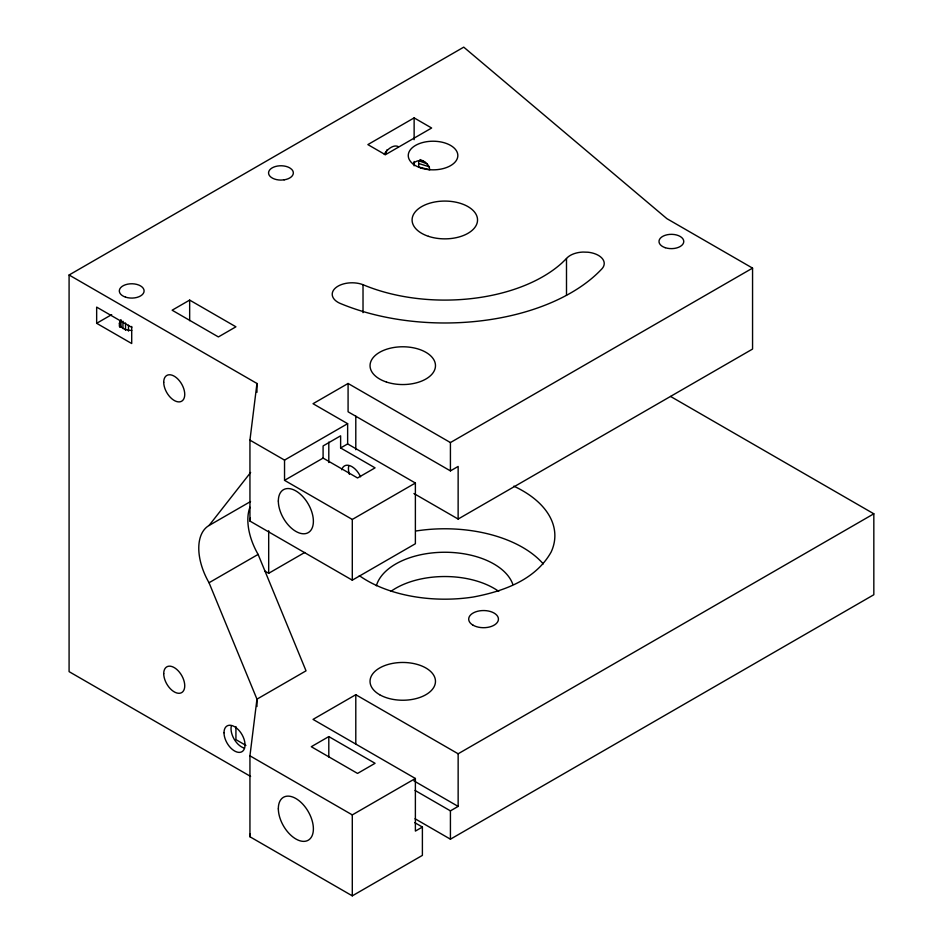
<?xml version="1.0" encoding="UTF-8"?>
<svg xmlns="http://www.w3.org/2000/svg" width="943" height="943" viewBox="0 0 943 943"><rect width="100%" height="100%" fill="white"/><g stroke="black" fill="none" stroke-linecap="round" stroke-linejoin="round"><path stroke-width="1.41" d="M413.918 493.519L458.133 519.051L458.145 466.443L450.424 470.887L348.085 411.796L348.085 383.471L313.029 403.71L347.637 423.678L347.637 443.917L415.38 483.028L415.38 543.746L352.293 580.169L249.942 521.078L249.942 440.133L256.956 383.471L69.087 275.002L69.087 671.64L250.602 776.431M69.087 275.002L463.744 47.15L666.89 218.658L752.561 268.118L752.561 349.063L458.133 519.051M427.25 163.917L418.668 160.687L418.668 166.97L429.737 169.799C429.548 164.4 424.491 161.288 420 159.544M249.942 521.078L250.308 518.167M414.802 822.673L422.393 827.046L422.393 855.384L352.293 895.85L249.942 836.759L249.942 755.815L256.956 699.152L209.04 582.739A49.566 28.62 60 0 1 209.04 525.499L250.626 472.478M249.942 836.759L250.308 833.86M119.313 326.243L119.737 321.457L120.975 319.724L120.975 327.08M566.507 258.5L562.228 262.696A138.786 80.131 0 0 1 363.02 284.692A19.838 11.446 0 0 0 335.508 287.945A19.838 11.446 0 0 0 341.142 303.811A178.451 103.023 0 0 0 602.247 268.472A19.85 11.457 0 0 0 588.09 252.229L582.915 252.064A19.85 11.457 0 0 0 566.495 258.512L566.507 295.3M413.164 163.787C415.839 160.263 421.061 159.697 424.763 161.901M414.13 117.887L367.864 144.597L385.381 154.723L431.646 128.012L414.13 117.887L414.13 139.682M131.714 327.351L96.657 307.112L96.657 323.308L111.675 314.632M189.661 300.098L172.133 310.212L218.399 336.934L235.927 326.808L189.661 300.098L189.661 320.703M249.942 440.133L284.538 460.101L347.637 423.678M284.538 460.101L284.538 480.341L323.095 458.086L357.55 477.971L375.066 467.858L340.623 447.96L340.623 435.819L323.095 445.945L323.095 458.086M340.623 447.96L347.637 443.917M209.04 525.499L250.555 501.535M450.424 470.887L450.424 442.562L752.561 268.118M209.04 582.739L258.111 554.413A49.566 28.62 60 0 1 249.954 507.251M284.538 480.341L352.293 519.452L415.38 483.028M264.9 571.104L268.684 573.297L304.754 552.468M415.05 818.76L450.424 839.187L873.831 594.738L873.831 513.794L458.145 753.787L355.794 694.708L313.029 719.391L415.38 778.482L415.38 831.089L422.393 827.046M328.801 736.589L311.284 746.715L357.55 773.425L375.066 763.3L328.801 736.589L328.801 756.993M249.942 755.815L352.293 814.905L415.38 778.482M415.05 790.434L450.424 810.862L458.145 806.406L458.145 753.787M131.714 330.463C126.963 330.333 120.174 328.871 119.313 323.308M419.034 163.622L429.1 166.711M670.579 396.449L873.831 513.794M348.085 383.471L450.424 442.562M96.657 323.308L131.714 343.535L131.714 326.443M413.918 780.875L458.145 806.406M245.923 745.406L235.927 739.63L235.927 726.558M258.111 554.413L306.027 670.827L256.956 699.152L256.956 706.519M450.424 810.862L450.424 839.187M414.13 161.477L414.13 165.838M363.02 284.692L363.02 312.663M355.794 416.122L355.794 449.728M355.794 694.708L355.794 744.392M352.293 519.452L352.293 580.169M352.293 814.905L352.293 895.85M328.801 442.114L328.801 462.518M268.684 530.744L268.684 573.297M256.956 383.471L256.956 392.3M128.496 325.217L128.496 331.099M125.513 322.989L125.513 330.345M122.944 321.186L122.944 328.541M119.737 321.457L119.737 327.339M416.334 530.944A110.036 63.535 0 0 1 543.251 563.914M376.351 585.78A69.393 40.066 0 0 1 443.681 552.256A69.393 40.066 0 0 1 512.874 584.483M513.817 486.164A110.036 63.535 0 0 1 551.113 552.091C535.388 580.039 503.185 591.391 473.303 597.013A110.036 63.535 0 0 1 359.318 575.643M390.897 591.379A69.393 40.066 0 0 1 498.741 591.379M386.854 149.925A14.876 8.581 -60 0 1 385.027 154.64M384.225 154.18A14.876 8.581 -60 0 1 398.429 146.695M244.249 748.07A14.876 8.581 60 0 1 231.377 725.768M349.417 474.364A14.876 8.581 60 0 1 348.792 465.724M341.779 469.779A14.876 8.581 60 0 1 350.112 465.771A14.876 8.581 60 0 1 360.556 476.793M284.149 179.842L280.943 180.078A12.389 7.155 0 0 1 269.498 170.188A12.389 7.155 0 0 1 289.713 167.866L291.682 169.351A12.389 7.155 0 0 1 284.149 179.842M163.717 382.257A14.876 8.581 60 0 0 179.488 401.883A14.876 8.581 60 0 0 179.488 380.854A14.876 8.581 60 0 0 163.717 382.257M163.717 673.656A14.876 8.581 60 0 0 179.488 693.282A14.876 8.581 60 0 0 179.488 672.253A14.876 8.581 60 0 0 163.717 673.656M278.338 808.87A24.789 14.31 60 0 0 304.801 841.321A24.789 14.31 60 0 0 304.448 806.065A24.789 14.31 60 0 0 278.338 808.87M278.338 501.039A24.789 14.31 60 0 0 304.624 533.75A24.789 14.31 60 0 0 304.624 498.694A24.789 14.31 60 0 0 278.338 501.039M420.661 167.925A24.789 14.31 0 0 0 457.838 155.524A24.789 14.31 0 0 0 420.661 143.136A24.789 14.31 0 0 0 420.661 167.925M224.01 732.746A14.876 8.581 60 0 0 239.781 752.373A14.876 8.581 60 0 0 239.781 731.344A14.876 8.581 60 0 0 224.01 732.746M665.18 247.679A12.389 7.155 0 0 0 683.769 241.479A12.389 7.155 0 0 0 665.18 235.29A12.389 7.155 0 0 0 665.18 247.679M125.513 297.128A12.389 7.155 0 0 0 144.102 290.927A12.389 7.155 0 0 0 125.513 284.727A12.389 7.155 0 0 0 125.513 297.128M428.464 236.328A32.71 18.884 0 0 0 477.535 219.967A32.71 18.884 0 0 0 428.464 203.605A32.71 18.884 0 0 0 428.464 236.328M386.406 382.021A32.71 18.884 0 0 0 435.477 365.66A32.71 18.884 0 0 0 386.406 349.311A32.71 18.884 0 0 0 386.406 382.021M473.056 625.197A14.876 8.581 0 0 0 497.928 621.354A14.876 8.581 0 0 0 479.716 610.84A14.876 8.581 0 0 0 473.056 625.197M379.628 694.708A32.71 18.884 0 0 0 434.358 686.233A32.71 18.884 0 0 0 394.292 663.106A32.71 18.884 0 0 0 379.628 694.708"/></g></svg>
